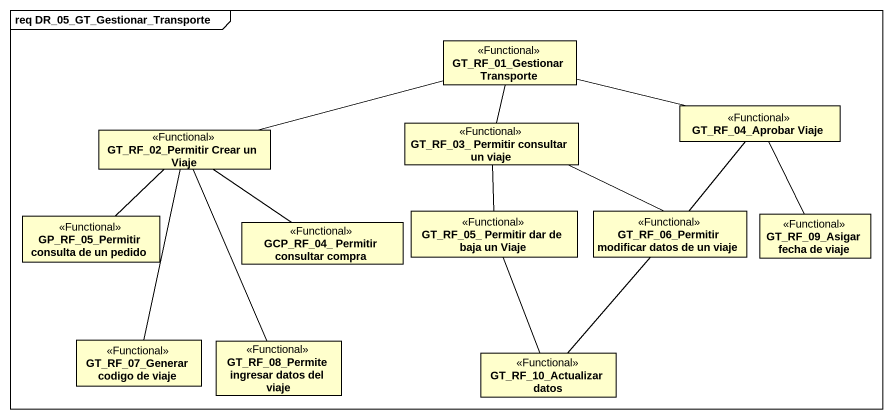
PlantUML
@startuml
mainframe req DR_05_GT_Gestionar_Transporte
hide circle
hide empty members
class "GT_RF_01_Gestionar Transporte" as GT_RF_01_Gestionar <<Functional>>
class "GT_RF_02_Permitir Crear un Viaje" as GT_RF_02_Permitir_Crear_un <<Functional>>
class "GT_RF_03_ Permitir consultar un viaje" as GT_RF_03_Permitir_consultar <<Functional>>
class "GT_RF_04_Aprobar Viaje" as GT_RF_04_Aprobar_Viaje <<Functional>>
class "GP_RF_05_Permitir consulta de un pedido" as GP_RF_05_Permitir_consulta <<Functional>>
class "GT_RF_05_ Permitir dar de baja un Viaje" as GT_RF_05_Permitir_dar_de <<Functional>>
class "GT_RF_06_Permitir modificar datos de un viaje" as GT_RF_06_Permitir_modificar <<Functional>>
class "GT_RF_09_Asigar fecha de viaje" as GT_RF_09_Asigar_fecha_de <<Functional>>
class "GCP_RF_04_ Permitir consultar compra" as GCP_RF_04_Permitir <<Functional>>
class "GT_RF_07_Generar codigo de viaje" as GT_RF_07_Generar_codigo_de <<Functional>>
class "GT_RF_08_Permite ingresar datos del viaje" as GT_RF_08_Permite_ingresar <<Functional>>
class "GT_RF_10_Actualizar datos" as GT_RF_10_Actualizar_datos <<Functional>>
GT_RF_01_Gestionar -left- GT_RF_02_Permitir_Crear_un
GT_RF_01_Gestionar -- GT_RF_03_Permitir_consultar
GT_RF_01_Gestionar -right- GT_RF_04_Aprobar_Viaje
GT_RF_02_Permitir_Crear_un -- GP_RF_05_Permitir_consulta
GT_RF_02_Permitir_Crear_un -- GCP_RF_04_Permitir
GT_RF_02_Permitir_Crear_un -- GT_RF_07_Generar_codigo_de
GT_RF_02_Permitir_Crear_un -- GT_RF_08_Permite_ingresar
GT_RF_03_Permitir_consultar -- GT_RF_05_Permitir_dar_de
GT_RF_03_Permitir_consultar -right- GT_RF_06_Permitir_modificar
GT_RF_04_Aprobar_Viaje -- GT_RF_06_Permitir_modificar
GT_RF_04_Aprobar_Viaje -- GT_RF_09_Asigar_fecha_de
GT_RF_05_Permitir_dar_de -- GT_RF_10_Actualizar_datos
GT_RF_06_Permitir_modificar -- GT_RF_10_Actualizar_datos
@enduml
